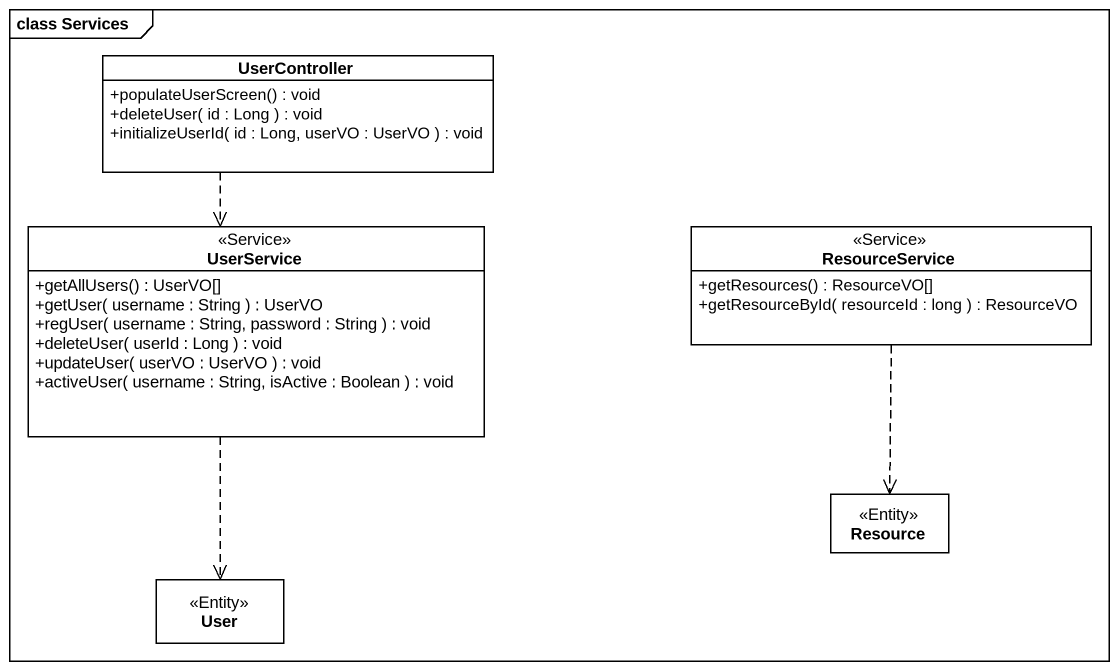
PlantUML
@startuml
mainframe class Services
hide circle
hide empty members
skinparam classAttributeIconSize 0
class UserController {
  +populateUserScreen() : void
  +deleteUser( id : Long ) : void
  +initializeUserId( id : Long, userVO : UserVO ) : void
}
class UserService <<Service>> {
  +getAllUsers() : UserVO[]
  +getUser( username : String ) : UserVO
  +regUser( username : String, password : String ) : void
  +deleteUser( userId : Long ) : void
  +updateUser( userVO : UserVO ) : void
  +activeUser( username : String, isActive : Boolean ) : void
}
class ResourceService <<Service>> {
  +getResources() : ResourceVO[]
  +getResourceById( resourceId : long ) : ResourceVO
}
class Resource <<Entity>>
class User <<Entity>>
UserController ..> UserService
UserService ..> User
ResourceService ..> Resource
@enduml
